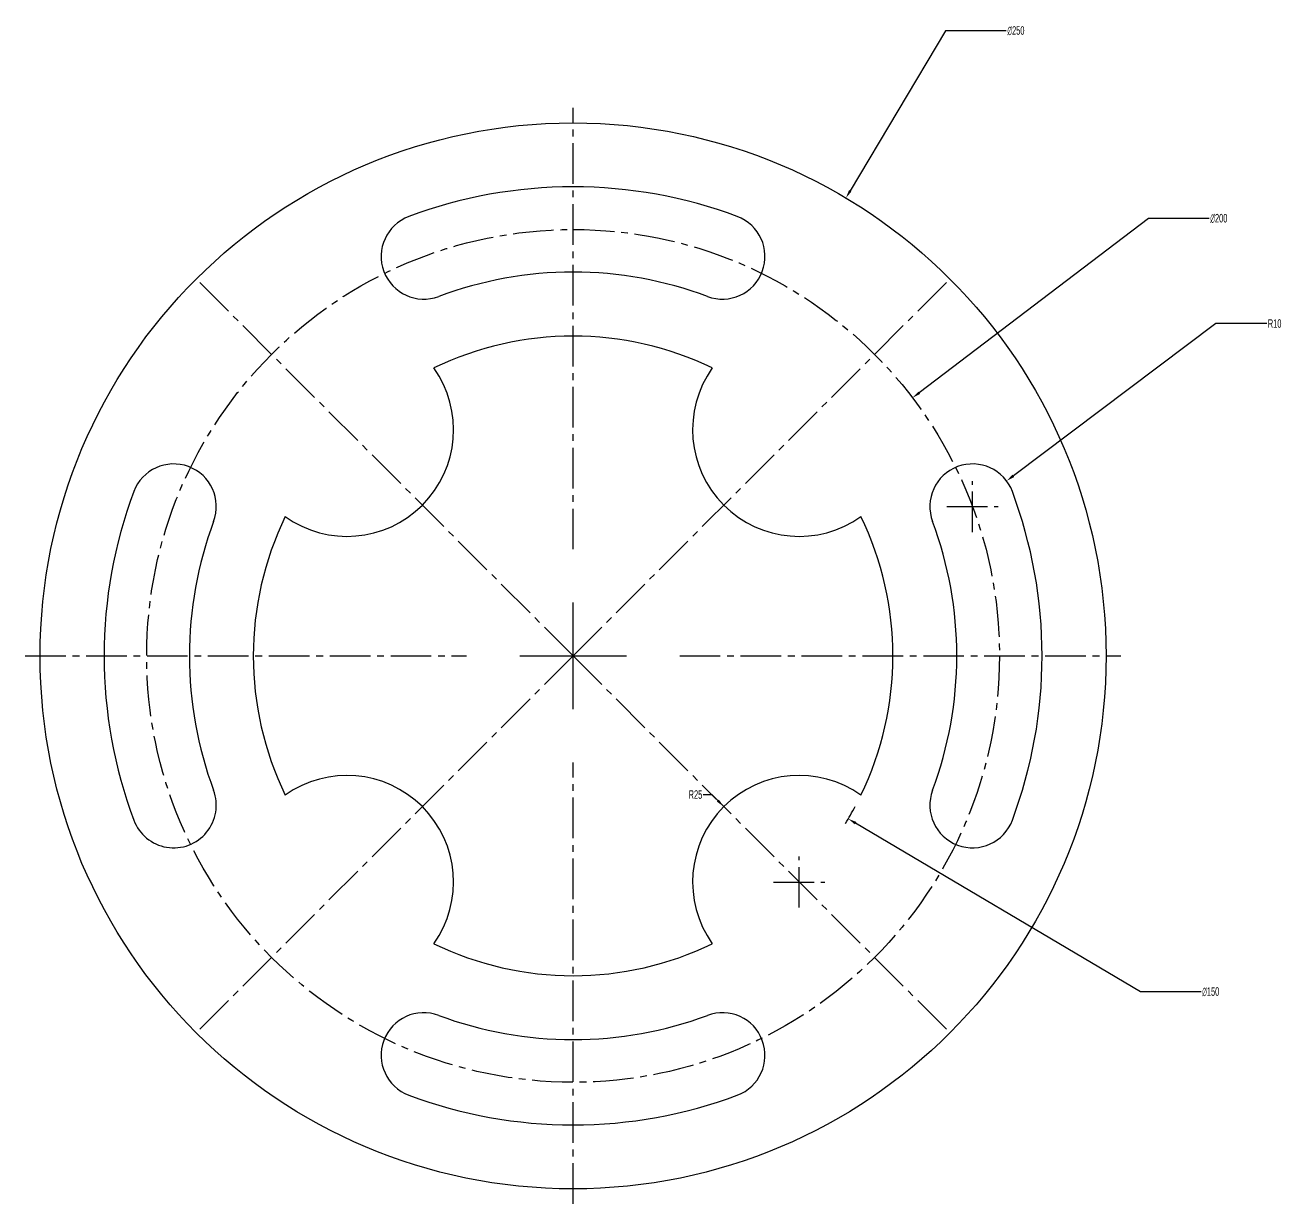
# Model space of a CAD drawing. Header units: millimetres. Extents: x 1568 to 31342, y 459 to 4403.
# Drawn here: x 4678.5 to 4974, y 1755 to 2031.4 of the extents above; entities that cross this region are included whole.
import ezdxf

# ---------------------------------------------------------------- set-up
doc = ezdxf.new("R2010")
doc.units = ezdxf.units.MM
doc.header["$LTSCALE"] = 0.5
doc.linetypes.add('CENTER2', pattern=[28.575, 19.05, -3.175, 3.175, -3.175])
for name, color, linetype in [('centre line', 3, 'CENTER2'), ('dim', 210, 'Continuous'), ('drawing', 7, 'Continuous')]:
    doc.layers.add(name, color=color, linetype=linetype)
doc.styles.get("Standard").update_dxf_attribs({"font": 'arial.ttf', "width": 0.5})
doc.dimstyles.new('darshu', dxfattribs={"dimscale": 0, "dimtxt": 2, "dimasz": 2, "dimexe": 1.25, "dimexo": 3, "dimtad": 0, "dimtoh": 1, "dimdec": 1, "dimdsep": 46, "dimtxsty": 'Standard', "dimcen": 6, "dimclrd": 6, "dimclre": 6, "dimclrt": 6, "dimadec": 0, "dimazin": 0, "dimtfac": 1, "dimtdec": 1, "dimtofl": 0, "dimtmove": 0, "dimatfit": 3, "dimfxl": 1, "dimtfillclr": 256, "dimlwd": 25, "dimlwe": 25, "dimarcsym": 0})

# ---------------------------------------------------------------- blocks, each defined once
blk = doc.blocks.new('*U40')
at = {"layer": 'Defpoints', "color": 0, "linetype": 'CENTER2', "transparency": 16777216}
for p, q in [((0, 25), (0, 128.5)), ((-128.5, 0), (-25, 0)), ((25, 0), (128.5, 0)), ((0, -128.5), (0, -25))]:
    blk.add_line(p, q, dxfattribs=at)
at = {"layer": 'Defpoints', "color": 0, "linetype": 'Continuous', "transparency": 16777216}
for p, q in [((0, -12.5), (0, 12.5)), ((-12.5, 0), (12.5, 0))]:
    blk.add_line(p, q, dxfattribs=at)
blk = doc.blocks.new('*U41')
at = {"layer": 'centre line', "color": 0, "linetype": 'CENTER2', "transparency": 16777216}
for p, q in [((0, 25), (0, 128.5)), ((-128.5, 0), (-25, 0)), ((25, 0), (128.5, 0)), ((0, -128.5), (0, -25))]:
    blk.add_line(p, q, dxfattribs=at)
at = {"layer": 'centre line', "color": 0, "linetype": 'Continuous', "transparency": 16777216}
for p, q in [((0, -12.5), (0, 12.5)), ((-12.5, 0), (12.5, 0))]:
    blk.add_line(p, q, dxfattribs=at)
blk = doc.blocks.new('*D42')
at = {"layer": 'Defpoints', "color": 0, "transparency": 16777216}
for p in [(4871.02, 1990.91), (4743.04, 1776.15)]:
    blk.add_point(p, dxfattribs=at)
at = {"layer": 'dim', "color": 6, "linetype": 'Continuous', "lineweight": 25, "transparency": 16777216}
for p, q in [((4894.39, 2030.13), (4872.04, 1992.62)), ((4908.63, 2030.13), (4894.39, 2030.13))]:
    blk.add_line(p, q, dxfattribs=at)
at = {"layer": 'dim', "color": 6, "lineweight": 25, "transparency": 16777216}
for p, q in [((4807.03, 1877.53), (4807.03, 1889.53)), ((4801.03, 1883.53), (4813.03, 1883.53))]:
    blk.add_line(p, q, dxfattribs=at)
at = {"layer": 'dim', "color": 6, "transparency": 16777216}
blk.add_solid([(4871.76, 1992.8), (4872.33, 1992.45), (4871.02, 1990.91)], dxfattribs=at)
at = {"layer": 'dim', "color": 6, "transparency": 16777216, "insert": (4910.9, 2030.13), "char_height": 2, "attachment_point": 5}
blk.add_mtext('∅250', dxfattribs=at)
blk = doc.blocks.new('*D43')
at = {"layer": 'Defpoints', "color": 0, "transparency": 16777216}
for p in [(4886.64, 1944.04), (4727.42, 1823.01)]:
    blk.add_point(p, dxfattribs=at)
at = {"layer": 'dim', "color": 6, "linetype": 'Continuous', "lineweight": 25, "transparency": 16777216}
for p, q in [((4941.98, 1986.11), (4888.23, 1945.25)), ((4956.22, 1986.11), (4941.98, 1986.11))]:
    blk.add_line(p, q, dxfattribs=at)
at = {"layer": 'dim', "color": 6, "lineweight": 25, "transparency": 16777216}
for p, q in [((4807.03, 1877.53), (4807.03, 1889.53)), ((4801.03, 1883.53), (4813.03, 1883.53))]:
    blk.add_line(p, q, dxfattribs=at)
at = {"layer": 'dim', "color": 6, "transparency": 16777216}
blk.add_solid([(4888.03, 1945.52), (4888.44, 1944.99), (4886.64, 1944.04)], dxfattribs=at)
at = {"layer": 'dim', "color": 6, "transparency": 16777216, "insert": (4958.49, 1986.11), "char_height": 2, "attachment_point": 5}
blk.add_mtext('∅200', dxfattribs=at)
blk = doc.blocks.new('*D44')
at = {"layer": 'Defpoints', "color": 0, "transparency": 16777216}
for p in [(4742.49, 1921.74), (4871.57, 1845.32)]:
    blk.add_point(p, dxfattribs=at)
at = {"layer": 'dim', "color": 6, "lineweight": 25, "transparency": 16777216}
for p, q in [((4807.03, 1877.53), (4807.03, 1889.53)), ((4801.03, 1883.53), (4813.03, 1883.53))]:
    blk.add_line(p, q, dxfattribs=at)
at = {"layer": 'dim', "color": 6, "linetype": 'Continuous', "lineweight": 25, "transparency": 16777216}
for p, q in [((4940.08, 1804.75), (4873.29, 1844.3)), ((4954.32, 1804.75), (4940.08, 1804.75))]:
    blk.add_line(p, q, dxfattribs=at)
blk.add_arc((4807.03, 1883.53), 75, 328.416, 331.8963, dxfattribs=at)
at = {"layer": 'dim', "color": 6, "transparency": 16777216}
blk.add_solid([(4873.46, 1844.58), (4873.12, 1844.01), (4871.57, 1845.32)], dxfattribs=at)
at = {"layer": 'dim', "color": 6, "transparency": 16777216, "insert": (4956.59, 1804.75), "char_height": 2, "attachment_point": 5}
blk.add_mtext('∅150', dxfattribs=at)
blk = doc.blocks.new('*D45')
at = {"layer": 'centre line', "color": 6, "linetype": 'Continuous', "lineweight": 25, "transparency": 16777216}
for p, q in [((4957.79, 1961.46), (4910.29, 1925.75)), ((4969.76, 1961.46), (4957.79, 1961.46))]:
    blk.add_line(p, q, dxfattribs=at)
at = {"layer": 'centre line', "color": 6, "lineweight": 25, "transparency": 16777216}
for p, q in [((4900.7, 1912.54), (4900.7, 1924.54)), ((4894.7, 1918.54), (4906.7, 1918.54))]:
    blk.add_line(p, q, dxfattribs=at)
at = {"layer": 'centre line', "color": 6, "transparency": 16777216}
blk.add_solid([(4910.09, 1926.02), (4910.49, 1925.48), (4908.69, 1924.55)], dxfattribs=at)
at = {"layer": 'Defpoints', "color": 0, "transparency": 16777216}
for p in [(4908.69, 1924.55), (4900.7, 1918.54)]:
    blk.add_point(p, dxfattribs=at)
at = {"layer": 'centre line', "color": 6, "transparency": 16777216, "insert": (4971.57, 1961.46), "char_height": 2, "attachment_point": 5}
blk.add_mtext('R10', dxfattribs=at)
blk = doc.blocks.new('*D46')
at = {"layer": 'centre line', "color": 6, "linetype": 'Continuous', "lineweight": 25, "transparency": 16777216}
for p, q in [((4837.56, 1851), (4839.56, 1851)), ((4839.56, 1851), (4840.97, 1849.59))]:
    blk.add_line(p, q, dxfattribs=at)
at = {"layer": 'centre line', "color": 6, "lineweight": 25, "transparency": 16777216}
for p, q in [((4860.06, 1824.49), (4860.06, 1836.49)), ((4854.06, 1830.49), (4866.06, 1830.49))]:
    blk.add_line(p, q, dxfattribs=at)
at = {"layer": 'centre line', "color": 6, "transparency": 16777216}
blk.add_solid([(4841.21, 1849.82), (4840.74, 1849.35), (4842.39, 1848.17)], dxfattribs=at)
at = {"layer": 'Defpoints', "color": 0, "transparency": 16777216}
for p in [(4842.39, 1848.17), (4860.06, 1830.49)]:
    blk.add_point(p, dxfattribs=at)
at = {"layer": 'centre line', "color": 6, "transparency": 16777216, "insert": (4835.73, 1851), "char_height": 2, "attachment_point": 5}
blk.add_mtext('R25', dxfattribs=at)

msp = doc.modelspace()

# ---------------------------------------------------------------- linework, layer by layer
at = {"layer": 'centre line'}
for q in [(4718.643, 1971.915), (4895.419, 1971.915), (4718.643, 1795.138), (4895.419, 1795.138)]:
    msp.add_line((4807.031, 1883.526), q, dxfattribs=at)
msp.add_circle((4807.031, 1883.526), 100, dxfattribs=at)
at = {"layer": 'Defpoints'}
for start, end in [(64.18814, 115.81187), (154.18814, 205.81186), (334.18814, 25.81186), (244.18814, 295.81186)]:
    msp.add_arc((4807.031, 1883.526), 75, start, end, dxfattribs=at)
at = {"layer": 'drawing'}
msp.add_circle((4807.031, 1883.526), 125, dxfattribs=at)
for centre, radius, start, end in [((4807.031, 1883.526), 110, 90, 110.49509), ((4807.031, 1883.526), 110, 69.50491, 90), ((4772.018, 1977.197), 10, 110.49509, 290.49509), ((4842.044, 1977.197), 10, 249.50491, 69.50491), ((4807.031, 1883.526), 90, 90, 110.49509), ((4807.031, 1883.526), 90, 69.50491, 90), ((4753.998, 1936.559), 25, 234.59407, 35.40594), ((4860.064, 1936.559), 25, 144.59407, 305.40593), ((4713.361, 1918.539), 10, 339.50491, 159.50491), ((4900.701, 1918.539), 10, 20.49509, 200.49509), ((4807.031, 1883.526), 110, 159.50491, 180), ((4807.031, 1883.526), 110, 0, 20.49509), ((4807.031, 1883.526), 90, 159.50491, 180), ((4807.031, 1883.526), 90, 0, 20.49509), ((4807.031, 1883.526), 110, 180, 200.49509), ((4807.031, 1883.526), 90, 180, 200.49509), ((4807.031, 1883.526), 90, 339.50491, 0), ((4807.031, 1883.526), 110, 339.50491, 0), ((4753.998, 1830.493), 25, 324.59407, 125.40593), ((4860.064, 1830.493), 25, 54.59407, 215.40593), ((4713.361, 1848.514), 10, 200.49509, 20.49509), ((4900.701, 1848.514), 10, 159.50491, 339.50491), ((4772.018, 1789.856), 10, 69.50491, 249.50491), ((4807.031, 1883.526), 90, 249.50491, 270), ((4807.031, 1883.526), 90, 270, 290.49509), ((4842.044, 1789.856), 10, 290.49509, 110.49509), ((4807.031, 1883.526), 110, 249.50491, 270), ((4807.031, 1883.526), 110, 270, 290.49509)]:
    msp.add_arc(centre, radius, start, end, dxfattribs=at)

# ---------------------------------------------------------------- block references
at = {"layer": 'centre line', "linetype": 'CENTER2'}
msp.add_blockref('*U41', (4807.031, 1883.526), dxfattribs=at)
at = {"layer": 'Defpoints', "linetype": 'CENTER2'}
msp.add_blockref('*U40', (4807.031, 1883.526), dxfattribs=at)

# ---------------------------------------------------------------- dimensions: what is measured, and where the dimension line sits
at = {"layer": 'centre line'}
dim = msp.add_radius_dim(center=(4900.701, 1918.539), mpoint=(4908.694, 1924.548), dimstyle='darshu', override={"dimscale": 1}, dxfattribs=at)
dim.commit()
dim.dimension.update_dxf_attribs({"geometry": '*D45', "text_midpoint": (4971.575, 1961.461), "dimtype": 164})
dim = msp.add_radius_dim(center=(4860.064, 1830.493), mpoint=(4842.386, 1848.171), dimstyle='darshu', override={"dimscale": 1}, dxfattribs=at)
dim.commit()
dim.dimension.update_dxf_attribs({"geometry": '*D46', "text_midpoint": (4835.734, 1851)})
at = {"layer": 'dim'}
for p1, p2, picture, middle in [((4743.042, 1776.147), (4871.02, 1990.906), '*D42', (4910.898, 2030.125)), ((4727.42, 1823.012), (4886.642, 1944.041), '*D43', (4958.488, 1986.105)), ((4742.495, 1921.737), (4871.567, 1845.316), '*D44', (4956.59, 1804.748))]:
    dim = msp.add_diameter_dim_2p(p1=p1, p2=p2, dimstyle='darshu', override={"dimscale": 1}, dxfattribs=at)
    dim.commit()
    dim.dimension.update_dxf_attribs({"geometry": picture, "text_midpoint": middle, "dimtype": 163})

doc.saveas('drawing.dxf')
